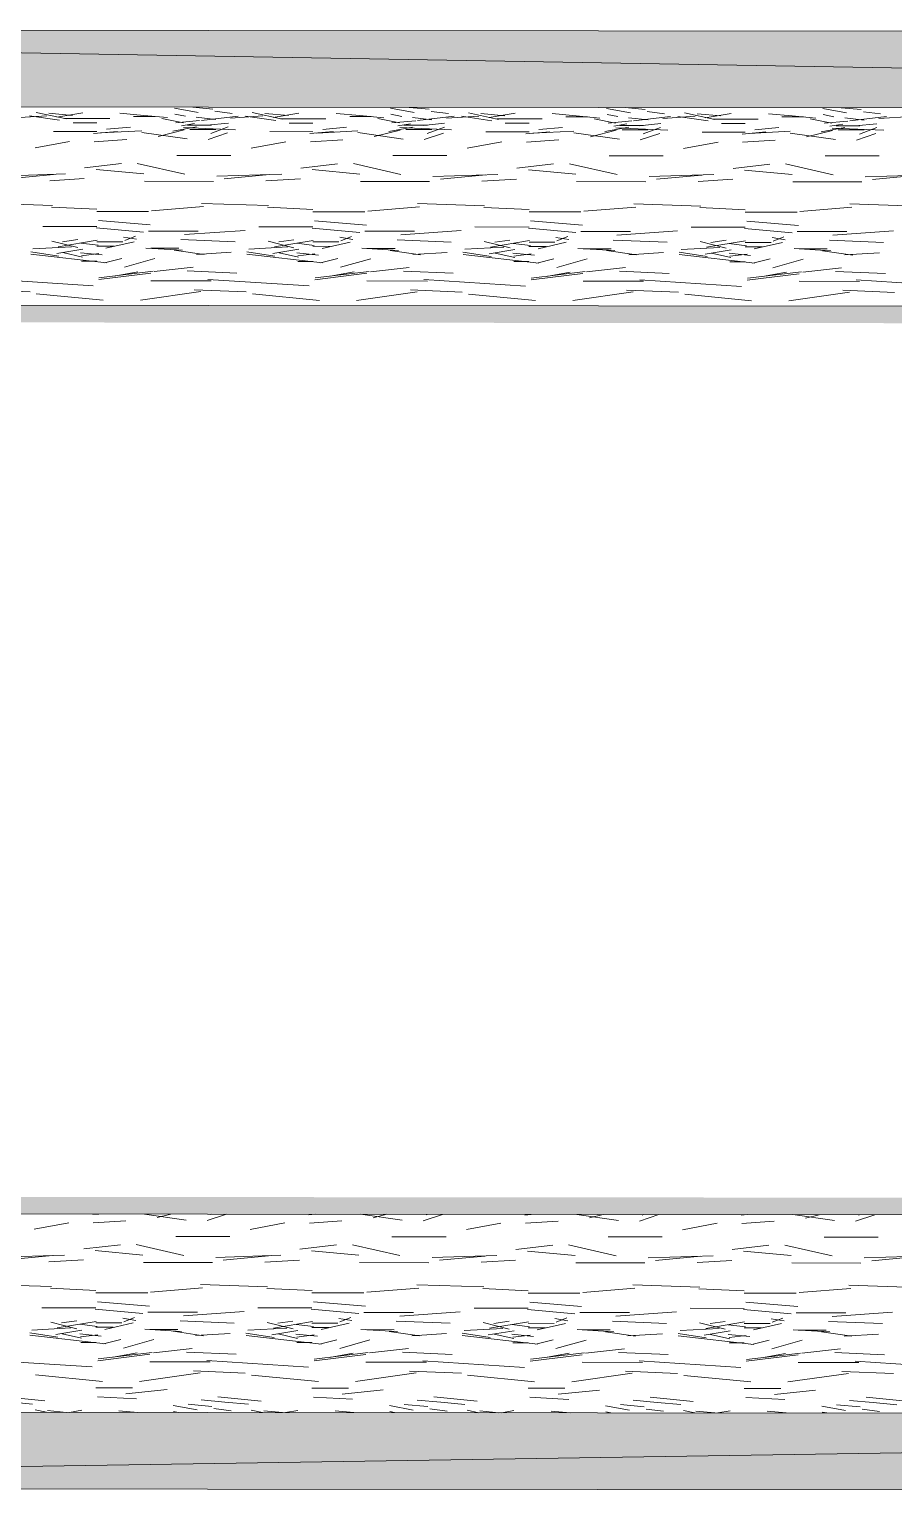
# Model space of a CAD drawing. Header units: inches. Extents: x -957 to 3394, y -3 to 3008.
# Drawn here: x 667.13 to 671.12, y 2180.99 to 2187.74 of the extents above; entities that cross this region are included whole.
import ezdxf

# ---------------------------------------------------------------- set-up
doc = ezdxf.new("R2010")
doc.units = ezdxf.units.IN
doc.header["$MEASUREMENT"] = 0
doc.layers.add('PDF_0', color=7, linetype='Continuous')

msp = doc.modelspace()

# ---------------------------------------------------------------- linework, layer by layer
at = {"layer": 'PDF_0', "lineweight": 0}
for points in [[(682.3768, 2187.7236), (660.7451, 2187.7421), (682.3765, 2187.3697)], [(660.744, 2186.3936), (660.7448, 2187.3882), (682.3768, 2187.3697), (682.3717, 2181.3394), (660.7397, 2181.3579), (660.7405, 2182.3525)], [(667.16, 2187.3578), (667.2999, 2187.3277)], [(667.2181, 2187.3542), (667.328, 2187.3443)], [(667.256, 2187.3358), (667.3759, 2187.3557)], [(667.5477, 2187.3539), (667.6576, 2187.344), (667.7675, 2187.3338)], [(667.7993, 2187.378), (667.9092, 2187.3579)], [(667.8508, 2187.3402), (667.8009, 2187.3503)], [(667.9774, 2187.3736), (667.8846, 2187.3821)], [(668.0666, 2187.3533), (667.9867, 2187.3632)], [(668.159, 2187.357), (668.2989, 2187.3268)], [(668.2171, 2187.3533), (668.3269, 2187.3434)], [(668.255, 2187.3349), (668.3749, 2187.3548)], [(668.5467, 2187.353), (668.6566, 2187.3431), (668.7665, 2187.333)], [(668.7983, 2187.3772), (668.9081, 2187.3571)], [(668.8498, 2187.3394), (668.7998, 2187.3495)], [(668.9764, 2187.3728), (668.8836, 2187.3812)], [(669.0656, 2187.3525), (668.9857, 2187.3623)], [(669.158, 2187.3561), (669.2979, 2187.3259)], [(669.2161, 2187.3525), (669.3259, 2187.3426)], [(669.2539, 2187.334), (669.3739, 2187.354)], [(669.5457, 2187.3522), (669.6556, 2187.3423), (669.7655, 2187.3321)], [(669.7972, 2187.3763), (669.9071, 2187.3562)], [(669.8487, 2187.3385), (669.7988, 2187.3486)], [(669.9754, 2187.3719), (669.8826, 2187.3803)], [(670.0646, 2187.3516), (669.9847, 2187.3615)], [(670.157, 2187.3553), (670.2968, 2187.3251)], [(670.2151, 2187.3516), (670.3249, 2187.3417)], [(670.2529, 2187.3332), (670.3729, 2187.3531)], [(670.5447, 2187.3513), (670.6546, 2187.3414), (670.7645, 2187.3313)], [(670.7962, 2187.3755), (670.9061, 2187.3554)], [(670.8477, 2187.3377), (670.7978, 2187.3478)], [(670.9743, 2187.3711), (670.8816, 2187.3795)], [(671.0636, 2187.3507), (670.9836, 2187.3606)], [(667.0592, 2187.3328), (667.2091, 2187.3425)], [(667.1289, 2187.3416), (667.2687, 2187.3214)], [(667.2909, 2187.3298), (667.4408, 2187.3297), (667.5007, 2187.3296)], [(667.3309, 2187.3097), (667.4407, 2187.3096)], [(667.4859, 2187.2806), (667.5958, 2187.2905)], [(667.6105, 2187.3396), (667.7105, 2187.3395)], [(667.7409, 2187.3303), (667.8408, 2187.3103)], [(667.7913, 2187.2712), (667.9012, 2187.2911)], [(667.8056, 2187.3102), (667.9155, 2187.3202)], [(667.8322, 2187.2964), (667.892, 2187.3064)], [(667.8419, 2187.2883), (668.0816, 2187.2781)], [(667.8603, 2187.2992), (667.9702, 2187.2991)], [(667.9005, 2187.3353), (667.9905, 2187.3252)], [(667.9239, 2187.3212), (668.0938, 2187.3411)], [(668.0492, 2187.3084), (667.9493, 2187.2984)], [(667.9683, 2187.2607), (668.0483, 2187.2907)], [(668.0582, 2187.332), (668.208, 2187.3417)], [(668.1279, 2187.3407), (668.2677, 2187.3205)], [(668.2899, 2187.3289), (668.4398, 2187.3288), (668.4996, 2187.3288)], [(668.3299, 2187.3089), (668.4397, 2187.3088)], [(668.4849, 2187.2797), (668.5948, 2187.2897)], [(668.6095, 2187.3387), (668.7094, 2187.3386)], [(668.7399, 2187.3294), (668.8398, 2187.3095)], [(668.7902, 2187.2704), (668.9001, 2187.2903)], [(668.8046, 2187.3094), (668.9145, 2187.3193)], [(668.8312, 2187.2956), (668.891, 2187.3055)], [(668.8409, 2187.2875), (669.0806, 2187.2772)], [(668.8592, 2187.2984), (668.9692, 2187.2983)], [(668.8995, 2187.3345), (668.9895, 2187.3244)], [(668.9229, 2187.3203), (669.0928, 2187.3403)], [(669.0482, 2187.3075), (668.9483, 2187.2976)], [(668.9673, 2187.2598), (669.0473, 2187.2898)], [(669.0572, 2187.3311), (669.207, 2187.3408)], [(669.1268, 2187.3399), (669.2667, 2187.3197)], [(669.2889, 2187.3281), (669.4387, 2187.3279), (669.4986, 2187.3279)], [(669.3288, 2187.308), (669.4387, 2187.3079)], [(669.4838, 2187.2789), (669.5937, 2187.2888)], [(669.6085, 2187.3378), (669.7084, 2187.3378)], [(669.7389, 2187.3286), (669.8387, 2187.3086)], [(669.7892, 2187.2695), (669.8991, 2187.2894)], [(669.8036, 2187.3085), (669.9135, 2187.3185)], [(669.8302, 2187.2947), (669.89, 2187.3047)], [(669.8399, 2187.2866), (670.0796, 2187.2764)], [(669.8583, 2187.2975), (669.9682, 2187.2974)], [(669.8985, 2187.3336), (669.9884, 2187.3235)], [(669.9219, 2187.3195), (670.0917, 2187.3394)], [(670.0472, 2187.3067), (669.9472, 2187.2967)], [(669.9663, 2187.259), (670.0463, 2187.2889)], [(670.0562, 2187.3303), (670.206, 2187.34)], [(670.1258, 2187.339), (670.2657, 2187.3188)], [(670.2878, 2187.3272), (670.4377, 2187.3271), (670.4976, 2187.327)], [(670.3278, 2187.3072), (670.4377, 2187.3071)], [(670.4828, 2187.278), (670.5927, 2187.288)], [(670.6076, 2187.337), (670.7074, 2187.3369)], [(670.7378, 2187.3277), (670.8377, 2187.3078)], [(670.7882, 2187.2687), (670.8981, 2187.2886)], [(670.8026, 2187.3076), (670.9124, 2187.3176)], [(670.8292, 2187.2938), (670.889, 2187.3038)], [(670.8389, 2187.2858), (671.0786, 2187.2755)], [(670.8573, 2187.2967), (670.9672, 2187.2966)], [(670.8975, 2187.3328), (670.9874, 2187.3227)], [(670.9209, 2187.3186), (671.0907, 2187.3386)], [(671.0461, 2187.3058), (670.9462, 2187.2959)], [(670.9652, 2187.2581), (671.0452, 2187.2881)], [(671.0552, 2187.3294), (671.2049, 2187.3391)], [(667.1551, 2187.1937), (667.3151, 2187.2235)], [(667.241, 2187.2699), (667.4407, 2187.2697)], [(667.426, 2187.2606), (667.5359, 2187.2705)], [(667.4287, 2187.2226), (667.5786, 2187.2323)], [(667.4583, 2187.2634), (667.6481, 2187.2733)], [(667.6482, 2187.2654), (667.858, 2187.2353)], [(667.8439, 2187.2773), (667.7239, 2187.2473)], [(667.8703, 2187.2794), (667.9901, 2187.2793)], [(667.9549, 2187.233), (668.0448, 2187.2629)], [(668.1541, 2187.1928), (668.314, 2187.2226)], [(668.2399, 2187.269), (668.4397, 2187.2688)], [(668.425, 2187.2598), (668.5349, 2187.2696)], [(668.4277, 2187.2218), (668.5776, 2187.2315)], [(668.4573, 2187.2626), (668.6471, 2187.2725)], [(668.6471, 2187.2646), (668.8569, 2187.2345)], [(668.8429, 2187.2764), (668.7229, 2187.2465)], [(668.8693, 2187.2785), (668.9891, 2187.2784)], [(668.9538, 2187.2321), (669.0438, 2187.2621)], [(669.1531, 2187.192), (669.313, 2187.2218)], [(669.2389, 2187.2682), (669.4387, 2187.268)], [(669.4239, 2187.2589), (669.5338, 2187.2688)], [(669.4267, 2187.2209), (669.5765, 2187.2306)], [(669.4562, 2187.2617), (669.6461, 2187.2716)], [(669.6461, 2187.2637), (669.8559, 2187.2336)], [(669.8418, 2187.2756), (669.7219, 2187.2456)], [(669.8683, 2187.2777), (669.9881, 2187.2776)], [(669.9528, 2187.2313), (670.0428, 2187.2612)], [(670.1521, 2187.1911), (670.312, 2187.2209)], [(670.2379, 2187.2673), (670.4377, 2187.2671)], [(670.4229, 2187.2581), (670.5328, 2187.2679)], [(670.4257, 2187.2201), (670.5755, 2187.2298)], [(670.4552, 2187.2609), (670.6451, 2187.2708)], [(670.6451, 2187.2628), (670.8549, 2187.2328)], [(670.8408, 2187.2747), (670.7209, 2187.2448)], [(670.8673, 2187.2768), (670.9871, 2187.2767)], [(670.9518, 2187.2304), (671.0418, 2187.2604)], [(667.8102, 2187.1595), (668.06, 2187.1593)], [(668.8092, 2187.1586), (669.059, 2187.1584)], [(669.8082, 2187.1578), (670.0579, 2187.1576)], [(670.8072, 2187.1569), (671.0569, 2187.1567)], [(667.3842, 2187.1019), (667.5541, 2187.1218)], [(667.4375, 2187.0944), (667.6572, 2187.0743)], [(667.6274, 2187.1224), (667.8471, 2187.0723)], [(668.3832, 2187.101), (668.553, 2187.121)], [(668.4365, 2187.0935), (668.6562, 2187.0734)], [(668.6264, 2187.1216), (668.8461, 2187.0714)], [(669.3822, 2187.1002), (669.552, 2187.1201)], [(669.4355, 2187.0926), (669.6552, 2187.0726)], [(669.6253, 2187.1207), (669.8451, 2187.0706)], [(670.3812, 2187.0993), (670.551, 2187.1193)], [(670.4344, 2187.0918), (670.6541, 2187.0717)], [(670.6243, 2187.1198), (670.8441, 2187.0697)], [(666.9964, 2187.0637), (667.2961, 2187.0735)], [(667.0305, 2187.0514), (667.2402, 2187.0712)], [(667.2227, 2187.0421), (667.3827, 2187.052)], [(667.6603, 2187.0397), (667.98, 2187.0394)], [(667.9954, 2187.0629), (668.2951, 2187.0727)], [(668.0294, 2187.0505), (668.2392, 2187.0704)], [(668.2217, 2187.0412), (668.3817, 2187.0511)], [(668.6593, 2187.0388), (668.979, 2187.0386)], [(668.9944, 2187.062), (669.2941, 2187.0718)], [(669.0284, 2187.0497), (669.2382, 2187.0695)], [(669.2207, 2187.0403), (669.3806, 2187.0502)], [(669.6583, 2187.038), (669.9779, 2187.0377)], [(669.9934, 2187.0612), (670.2931, 2187.0709)], [(670.0274, 2187.0488), (670.2372, 2187.0686)], [(670.2198, 2187.0395), (670.3796, 2187.0494)], [(670.6573, 2187.0371), (670.9769, 2187.0369)], [(670.9924, 2187.0603), (671.2921, 2187.0701)], [(671.0264, 2187.048), (671.2362, 2187.0678)], [(666.9255, 2186.9384), (667.2351, 2186.9281)], [(667.231, 2186.9207), (667.4408, 2186.9107)], [(667.4404, 2186.9002), (667.6802, 2186.9)], [(667.6938, 2186.9028), (667.9336, 2186.9225)], [(667.9245, 2186.9375), (668.2341, 2186.9272)], [(668.23, 2186.9199), (668.4398, 2186.9099)], [(668.4394, 2186.8993), (668.6792, 2186.8991)], [(668.6928, 2186.902), (668.9326, 2186.9216)], [(668.9234, 2186.9367), (669.2331, 2186.9263)], [(669.229, 2186.919), (669.4388, 2186.909)], [(669.4384, 2186.8985), (669.6781, 2186.8983)], [(669.6918, 2186.9011), (669.9316, 2186.9208)], [(669.9224, 2186.9358), (670.2321, 2186.9255)], [(670.2279, 2186.9182), (670.4377, 2186.9082)], [(670.4374, 2186.8976), (670.6771, 2186.8974)], [(670.6908, 2186.9002), (670.9305, 2186.9199)], [(670.9214, 2186.9349), (671.2311, 2186.9246)], [(667.1906, 2186.8304), (667.4403, 2186.8302)], [(667.657, 2186.8044), (667.4373, 2186.8246)], [(667.4479, 2186.8582), (667.6877, 2186.8382)], [(667.6801, 2186.8099), (667.9098, 2186.8097)], [(667.8463, 2186.7932), (668.1261, 2186.8128)], [(668.1896, 2186.8295), (668.4393, 2186.8293)], [(668.656, 2186.8035), (668.4362, 2186.8237)], [(668.4469, 2186.8574), (668.6867, 2186.8373)], [(668.6791, 2186.8091), (668.9088, 2186.8089)], [(668.8453, 2186.7923), (669.1251, 2186.8119)], [(669.1886, 2186.8287), (669.4383, 2186.8285)], [(669.655, 2186.8027), (669.4352, 2186.8229)], [(669.4459, 2186.8565), (669.6857, 2186.8365)], [(669.678, 2186.8082), (669.9078, 2186.808)], [(669.8443, 2186.7915), (670.124, 2186.8111)], [(670.1876, 2186.8278), (670.4373, 2186.8276)], [(670.6539, 2186.8018), (670.4341, 2186.822)], [(670.4449, 2186.8557), (670.6846, 2186.8356)], [(670.677, 2186.8074), (670.9068, 2186.8072)], [(670.8432, 2186.7906), (671.123, 2186.8102)], [(667.233, 2186.7636), (667.3529, 2186.7334)], [(667.2622, 2186.7374), (667.4421, 2186.7673)], [(667.2823, 2186.7601), (667.3522, 2186.7701)], [(667.3667, 2186.7544), (667.4466, 2186.7445)], [(667.4403, 2186.7602), (667.5601, 2186.7601)], [(667.4403, 2186.7401), (667.5202, 2186.7401)], [(667.6125, 2186.7601), (667.4826, 2186.7301)], [(667.5646, 2186.7819), (667.6246, 2186.772)], [(667.6194, 2186.7857), (667.5694, 2186.7658)], [(667.8297, 2186.7701), (668.0795, 2186.7598)], [(668.232, 2186.7628), (668.3519, 2186.7325)], [(668.2612, 2186.7366), (668.4411, 2186.7665)], [(668.2813, 2186.7593), (668.3512, 2186.7693)], [(668.3657, 2186.7535), (668.4456, 2186.7436)], [(668.4393, 2186.7594), (668.5591, 2186.7593)], [(668.6115, 2186.7592), (668.4816, 2186.7292)], [(668.5636, 2186.781), (668.6236, 2186.7712)], [(668.6184, 2186.7848), (668.5684, 2186.765)], [(668.8287, 2186.7692), (669.0785, 2186.759)], [(669.231, 2186.7619), (669.3509, 2186.7317)], [(669.2602, 2186.7357), (669.4401, 2186.7656)], [(669.2802, 2186.7584), (669.3502, 2186.7684)], [(669.3647, 2186.7526), (669.4446, 2186.7428)], [(669.4383, 2186.7585), (669.5581, 2186.7584)], [(669.6104, 2186.7584), (669.4806, 2186.7284)], [(669.5626, 2186.7802), (669.6226, 2186.7703)], [(669.6174, 2186.784), (669.5674, 2186.7641)], [(669.8277, 2186.7684), (670.0775, 2186.7581)], [(670.23, 2186.7611), (670.3499, 2186.7308)], [(670.2592, 2186.7349), (670.4391, 2186.7648)], [(670.2792, 2186.7576), (670.3491, 2186.7676)], [(670.3637, 2186.7518), (670.4436, 2186.7419)], [(670.4372, 2186.7577), (670.5571, 2186.7576)], [(670.6094, 2186.7575), (670.4796, 2186.7275)], [(670.5616, 2186.7793), (670.6215, 2186.7695)], [(670.6164, 2186.7831), (670.5664, 2186.7633)], [(670.8267, 2186.7675), (671.0765, 2186.7573)], [(667.1351, 2186.7143), (667.2649, 2186.6943)], [(667.1356, 2186.7038), (667.4852, 2186.6635)], [(667.1442, 2186.7271), (667.3241, 2186.737)], [(667.2555, 2186.7063), (667.3754, 2186.7263)], [(667.2842, 2186.7101), (667.3741, 2186.6899)], [(667.3658, 2186.7098), (667.4657, 2186.6997)], [(667.3701, 2186.6956), (667.45, 2186.7056)], [(667.5557, 2186.6835), (667.4757, 2186.6635)], [(667.5686, 2186.6432), (667.7085, 2186.683)], [(667.6666, 2186.7315), (667.8364, 2186.7214)], [(667.69, 2186.7301), (667.8199, 2186.73)], [(667.7977, 2186.7216), (667.9375, 2186.7015)], [(667.9018, 2186.7019), (668.0616, 2186.7117)], [(668.1341, 2186.7135), (668.2639, 2186.6935)], [(668.1346, 2186.7029), (668.4842, 2186.6626)], [(668.1432, 2186.7263), (668.3231, 2186.7362)], [(668.2545, 2186.7054), (668.3744, 2186.7254)], [(668.2832, 2186.7092), (668.3731, 2186.6891)], [(668.3648, 2186.7089), (668.4647, 2186.6988)], [(668.3691, 2186.6948), (668.449, 2186.7048)], [(668.4392, 2186.7393), (668.5191, 2186.7392)], [(668.5547, 2186.6827), (668.4747, 2186.6627)], [(668.5676, 2186.6423), (668.7075, 2186.6822)], [(668.6655, 2186.7307), (668.8354, 2186.7206)], [(668.689, 2186.7293), (668.8189, 2186.7291)], [(668.7967, 2186.7207), (668.9365, 2186.7006)], [(668.9008, 2186.701), (669.0606, 2186.7108)], [(669.1331, 2186.7126), (669.2629, 2186.6926)], [(669.1336, 2186.702), (669.4832, 2186.6618)], [(669.1422, 2186.7254), (669.322, 2186.7353)], [(669.2534, 2186.7046), (669.3734, 2186.7246)], [(669.2823, 2186.7084), (669.3721, 2186.6882)], [(669.3638, 2186.7081), (669.4637, 2186.6979)], [(669.368, 2186.6939), (669.448, 2186.7039)], [(669.4382, 2186.7384), (669.5181, 2186.7384)], [(669.5536, 2186.6818), (669.4737, 2186.6618)], [(669.5666, 2186.6415), (669.7065, 2186.6813)], [(669.6645, 2186.7298), (669.8344, 2186.7197)], [(669.688, 2186.7284), (669.8178, 2186.7283)], [(669.7957, 2186.7199), (669.9355, 2186.6997)], [(669.8998, 2186.7001), (670.0596, 2186.71)], [(670.1321, 2186.7117), (670.2619, 2186.6918)], [(670.1325, 2186.7012), (670.4822, 2186.6609)], [(670.1412, 2186.7246), (670.321, 2186.7345)], [(670.2524, 2186.7037), (670.3723, 2186.7237)], [(670.2812, 2186.7075), (670.3711, 2186.6874)], [(670.3628, 2186.7072), (670.4627, 2186.6971)], [(670.367, 2186.6931), (670.4469, 2186.703)], [(670.4372, 2186.7376), (670.5171, 2186.7375)], [(670.5526, 2186.681), (670.4727, 2186.6609)], [(670.5656, 2186.6406), (670.7055, 2186.6805)], [(670.6635, 2186.729), (670.8334, 2186.7188)], [(670.687, 2186.7275), (670.8168, 2186.7274)], [(670.7946, 2186.719), (670.9345, 2186.6989)], [(670.8988, 2186.6993), (671.0586, 2186.7091)], [(667.3703, 2186.6704), (667.4402, 2186.6704)], [(667.4499, 2186.5857), (667.6898, 2186.6154)], [(667.4507, 2186.5941), (667.7005, 2186.624)], [(667.5208, 2186.6021), (667.6307, 2186.622)], [(667.7063, 2186.6228), (667.886, 2186.6426)], [(667.8587, 2186.6258), (668.0885, 2186.6156)], [(668.3693, 2186.6696), (668.4392, 2186.6695)], [(668.4489, 2186.5848), (668.6887, 2186.6145)], [(668.4497, 2186.5933), (668.6995, 2186.6231)], [(668.5198, 2186.6013), (668.6297, 2186.6212)], [(668.7052, 2186.622), (668.885, 2186.6417)], [(668.8577, 2186.6249), (669.0874, 2186.6147)], [(669.3682, 2186.6687), (669.4382, 2186.6686)], [(669.4479, 2186.584), (669.6877, 2186.6137)], [(669.4487, 2186.5924), (669.6984, 2186.6222)], [(669.5188, 2186.6004), (669.6287, 2186.6203)], [(669.7042, 2186.6211), (669.884, 2186.6409)], [(669.8566, 2186.6241), (670.0864, 2186.6138)], [(670.3672, 2186.6679), (670.4372, 2186.6678)], [(670.4468, 2186.5831), (670.6867, 2186.6128)], [(670.4477, 2186.5915), (670.6974, 2186.6214)], [(670.5178, 2186.5996), (670.6277, 2186.6195)], [(670.7032, 2186.6203), (670.883, 2186.64)], [(670.8556, 2186.6232), (671.0854, 2186.613)], [(666.8922, 2186.5398), (667.1319, 2186.5296)], [(666.9543, 2186.5872), (667.4238, 2186.5569)], [(667.6899, 2186.5801), (667.9696, 2186.5799)], [(667.8912, 2186.539), (668.1309, 2186.5287)], [(667.9533, 2186.5864), (668.4227, 2186.556)], [(668.6889, 2186.5793), (668.9686, 2186.579)], [(668.8902, 2186.5381), (669.1299, 2186.5279)], [(668.9522, 2186.5855), (669.4217, 2186.5552)], [(669.6879, 2186.5784), (669.9676, 2186.5782)], [(669.8892, 2186.5373), (670.1289, 2186.527)], [(669.9512, 2186.5846), (670.4207, 2186.5543)], [(670.6868, 2186.5776), (670.9666, 2186.5773)], [(670.9502, 2186.5838), (671.4197, 2186.5535)], [(682.3761, 2186.4537), (660.744, 2186.4722)], [(667.1609, 2186.5205), (667.4705, 2186.4901)], [(667.6422, 2186.4903), (667.922, 2186.53)], [(668.1598, 2186.5196), (668.4695, 2186.4892)], [(668.6412, 2186.4894), (668.921, 2186.5292)], [(669.1588, 2186.5188), (669.4684, 2186.4884)], [(669.6402, 2186.4886), (669.92, 2186.5283)], [(670.1578, 2186.5179), (670.4674, 2186.4875)], [(670.6392, 2186.4877), (670.919, 2186.5274)], [(670.8882, 2186.5364), (671.1279, 2186.5262)], [(682.3725, 2182.2556), (660.7405, 2182.2741)], [(667.1509, 2182.1986), (667.3108, 2182.2285)], [(667.4216, 2182.2657), (667.4501, 2182.2684)], [(667.4244, 2182.2278), (667.5743, 2182.2375)], [(667.661, 2182.2682), (667.8536, 2182.2404)], [(667.7824, 2182.2681), (667.7197, 2182.2524)], [(667.9506, 2182.238), (668.0399, 2182.2678)], [(667.9639, 2182.2657), (667.9694, 2182.2679)], [(668.1499, 2182.1977), (668.3097, 2182.2277)], [(668.4206, 2182.2648), (668.4491, 2182.2675)], [(668.4234, 2182.2269), (668.5733, 2182.2366)], [(668.66, 2182.2673), (668.8526, 2182.2396)], [(668.7814, 2182.2672), (668.7187, 2182.2515)], [(668.9496, 2182.2372), (669.0389, 2182.267)], [(668.9631, 2182.2649), (668.9683, 2182.2671)], [(669.1489, 2182.1969), (669.3087, 2182.2268)], [(669.4196, 2182.264), (669.4481, 2182.2666)], [(669.4224, 2182.2261), (669.5723, 2182.2357)], [(669.659, 2182.2665), (669.8516, 2182.2387)], [(669.7803, 2182.2664), (669.7176, 2182.2507)], [(669.9485, 2182.2363), (670.0379, 2182.2661)], [(669.962, 2182.264), (669.9673, 2182.2662)], [(670.1479, 2182.196), (670.3077, 2182.226)], [(670.4186, 2182.2631), (670.4471, 2182.2658)], [(670.4214, 2182.2252), (670.5713, 2182.2349)], [(670.658, 2182.2656), (670.8506, 2182.2379)], [(670.7793, 2182.2655), (670.7166, 2182.2498)], [(670.9475, 2182.2355), (671.0369, 2182.2653)], [(670.961, 2182.2631), (670.9663, 2182.2653)], [(667.8059, 2182.1646), (668.0557, 2182.1644)], [(668.8049, 2182.1638), (669.0547, 2182.1635)], [(669.8039, 2182.1629), (670.0537, 2182.1627)], [(670.8029, 2182.1621), (671.0527, 2182.1618)], [(666.9922, 2182.0688), (667.2919, 2182.0786)], [(667.3801, 2182.107), (667.5499, 2182.1269)], [(667.4332, 2182.0994), (667.653, 2182.0792)], [(667.6231, 2182.1277), (667.8428, 2182.0774)], [(667.9912, 2182.068), (668.2909, 2182.0777)], [(668.379, 2182.1061), (668.5489, 2182.126)], [(668.4322, 2182.0985), (668.6519, 2182.0783)], [(668.6221, 2182.1268), (668.8418, 2182.0766)], [(669.378, 2182.1053), (669.5478, 2182.1252)], [(669.4312, 2182.0977), (669.6509, 2182.0775)], [(669.6211, 2182.1258), (669.8408, 2182.0757)], [(670.377, 2182.1044), (670.5468, 2182.1243)], [(670.4301, 2182.0968), (670.6499, 2182.0766)], [(670.6201, 2182.125), (670.8398, 2182.0749)], [(667.0262, 2182.0564), (667.2359, 2182.0763)], [(667.2185, 2182.0472), (667.3783, 2182.057)], [(667.656, 2182.0448), (667.9757, 2182.0445)], [(668.0252, 2182.0556), (668.2349, 2182.0755)], [(668.2174, 2182.0463), (668.3773, 2182.0561)], [(668.655, 2182.044), (668.9747, 2182.0437)], [(668.9902, 2182.0671), (669.2898, 2182.0768)], [(669.0242, 2182.0547), (669.2339, 2182.0746)], [(669.2164, 2182.0455), (669.3763, 2182.0553)], [(669.654, 2182.0431), (669.9737, 2182.0428)], [(669.9892, 2182.0663), (670.2888, 2182.076)], [(670.0232, 2182.0539), (670.2329, 2182.0738)], [(670.2154, 2182.0446), (670.3752, 2182.0544)], [(670.653, 2182.0423), (670.9727, 2182.042)], [(670.9881, 2182.0654), (671.2878, 2182.0751)], [(671.0222, 2182.053), (671.2319, 2182.0729)], [(666.9212, 2181.9434), (667.2309, 2181.9332)], [(667.9202, 2181.9426), (668.2299, 2181.9323)], [(667.2267, 2181.9258), (667.4365, 2181.9158)], [(667.4361, 2181.9052), (667.6759, 2181.905)], [(667.6895, 2181.9079), (667.9293, 2181.9275)], [(668.2257, 2181.9249), (668.4355, 2181.9149)], [(668.4351, 2181.9044), (668.6749, 2181.9042)], [(668.6885, 2181.907), (668.9283, 2181.9267)], [(668.9192, 2181.9417), (669.2289, 2181.9315)], [(669.2247, 2181.9241), (669.4345, 2181.9141)], [(669.4341, 2181.9035), (669.6738, 2181.9033)], [(669.6875, 2181.9061), (669.9273, 2181.9258)], [(669.9182, 2181.9408), (670.2279, 2181.9306)], [(670.2236, 2181.9232), (670.4335, 2181.9132)], [(670.4331, 2181.9026), (670.6728, 2181.9024)], [(670.6865, 2181.9053), (670.9262, 2181.925)], [(670.9172, 2181.94), (671.2269, 2181.9298)], [(667.1863, 2181.8354), (667.4361, 2181.8352)], [(667.6527, 2181.8094), (667.433, 2181.8297)], [(667.4436, 2181.8633), (667.6834, 2181.8433)], [(667.6758, 2181.815), (667.9056, 2181.8148)], [(667.8419, 2181.7982), (668.1217, 2181.8178)], [(668.1853, 2181.8346), (668.4351, 2181.8344)], [(668.6517, 2181.8086), (668.432, 2181.8289)], [(668.4426, 2181.8625), (668.6824, 2181.8424)], [(668.6748, 2181.8141), (668.9046, 2181.8139)], [(668.8411, 2181.7974), (669.1207, 2181.817)], [(669.1843, 2181.8337), (669.434, 2181.8335)], [(669.6507, 2181.8077), (669.431, 2181.828)], [(669.4416, 2181.8616), (669.6814, 2181.8416)], [(669.6737, 2181.8133), (669.9035, 2181.8131)], [(669.84, 2181.7965), (670.1196, 2181.8161)], [(670.1833, 2181.8329), (670.433, 2181.8326)], [(670.6496, 2181.8069), (670.4299, 2181.8271)], [(670.4406, 2181.8608), (670.6804, 2181.8407)], [(670.6727, 2181.8124), (670.9025, 2181.8122)], [(670.839, 2181.7956), (671.1186, 2181.8153)], [(667.14, 2181.7322), (667.3199, 2181.7421)], [(667.2288, 2181.7687), (667.3487, 2181.7385)], [(667.2579, 2181.7425), (667.4378, 2181.7725)], [(667.278, 2181.7652), (667.3479, 2181.7752)], [(667.3625, 2181.7594), (667.4424, 2181.7494)], [(667.436, 2181.7653), (667.5559, 2181.7652)], [(667.436, 2181.7452), (667.5159, 2181.7451)], [(667.6082, 2181.7651), (667.4783, 2181.7353)], [(667.5603, 2181.787), (667.6203, 2181.7771)], [(667.6151, 2181.7907), (667.5652, 2181.7709)], [(667.8255, 2181.7751), (668.0752, 2181.7649)], [(668.139, 2181.7314), (668.3189, 2181.7413)], [(668.2278, 2181.7678), (668.3477, 2181.7377)], [(668.2569, 2181.7416), (668.4368, 2181.7716)], [(668.277, 2181.7643), (668.3469, 2181.7743)], [(668.3615, 2181.7585), (668.4414, 2181.7485)], [(668.435, 2181.7644), (668.5548, 2181.7643)], [(668.435, 2181.7443), (668.5149, 2181.7443)], [(668.6072, 2181.7643), (668.4773, 2181.7345)], [(668.5593, 2181.7862), (668.6193, 2181.7762)], [(668.6141, 2181.7899), (668.5642, 2181.77)], [(668.8245, 2181.7743), (669.0742, 2181.764)], [(669.138, 2181.7305), (669.3179, 2181.7404)], [(669.2268, 2181.767), (669.3467, 2181.7368)], [(669.2559, 2181.7408), (669.4358, 2181.7707)], [(669.2759, 2181.7635), (669.3459, 2181.7735)], [(669.3605, 2181.7577), (669.4403, 2181.7477)], [(669.434, 2181.7636), (669.5538, 2181.7635)], [(669.434, 2181.7435), (669.5139, 2181.7434)], [(669.6062, 2181.7634), (669.4763, 2181.7336)], [(669.5583, 2181.7853), (669.6183, 2181.7754)], [(669.6131, 2181.789), (669.5632, 2181.7692)], [(669.8235, 2181.7734), (670.0732, 2181.7632)], [(670.137, 2181.7297), (670.3168, 2181.7396)], [(670.2257, 2181.7661), (670.3456, 2181.736)], [(670.2549, 2181.7399), (670.4348, 2181.7699)], [(670.2749, 2181.7626), (670.3449, 2181.7726)], [(670.3594, 2181.7568), (670.4393, 2181.7468)], [(670.433, 2181.7627), (670.5528, 2181.7626)], [(670.433, 2181.7426), (670.5129, 2181.7426)], [(670.6052, 2181.7626), (670.4753, 2181.7328)], [(670.5573, 2181.7845), (670.6173, 2181.7745)], [(670.6121, 2181.7881), (670.5621, 2181.7683)], [(670.8224, 2181.7726), (671.0722, 2181.7623)], [(667.1309, 2181.7194), (667.2607, 2181.6994)], [(667.1313, 2181.7088), (667.4809, 2181.6684)], [(667.2512, 2181.7114), (667.371, 2181.7313)], [(667.2799, 2181.7151), (667.3698, 2181.695)], [(667.3616, 2181.7148), (667.4614, 2181.7048)], [(667.3658, 2181.7008), (667.4457, 2181.7105)], [(667.366, 2181.6755), (667.4359, 2181.6754)], [(667.5514, 2181.6886), (667.4714, 2181.6686)], [(667.5643, 2181.6483), (667.7042, 2181.6881)], [(667.6623, 2181.7366), (667.8321, 2181.7265)], [(667.6857, 2181.7352), (667.8156, 2181.735)], [(667.7934, 2181.7266), (667.9332, 2181.7065)], [(667.8975, 2181.7069), (668.0574, 2181.7168)], [(668.1299, 2181.7185), (668.2597, 2181.6985)], [(668.1303, 2181.7079), (668.4798, 2181.6675)], [(668.2502, 2181.7106), (668.37, 2181.7305)], [(668.2789, 2181.7143), (668.3688, 2181.6941)], [(668.3605, 2181.714), (668.4604, 2181.7039)], [(668.3648, 2181.6999), (668.4447, 2181.7097)], [(668.365, 2181.6746), (668.4349, 2181.6745)], [(668.5504, 2181.6877), (668.4705, 2181.6678)], [(668.5633, 2181.6475), (668.7032, 2181.6872)], [(668.6613, 2181.7358), (668.8311, 2181.7256)], [(668.6847, 2181.7343), (668.8146, 2181.7342)], [(668.7924, 2181.7258), (668.9322, 2181.7056)], [(668.8964, 2181.706), (669.0564, 2181.7159)], [(669.1289, 2181.7176), (669.2587, 2181.6977)], [(669.1293, 2181.7071), (669.4788, 2181.6667)], [(669.2491, 2181.7097), (669.369, 2181.7296)], [(669.2779, 2181.7134), (669.3678, 2181.6933)], [(669.3595, 2181.7131), (669.4594, 2181.7031)], [(669.3638, 2181.699), (669.4437, 2181.7088)], [(669.364, 2181.6738), (669.4339, 2181.6737)], [(669.5494, 2181.6869), (669.4695, 2181.6669)], [(669.5623, 2181.6466), (669.7022, 2181.6864)], [(669.6603, 2181.7349), (669.8301, 2181.7247)], [(669.6837, 2181.7334), (669.8135, 2181.7333)], [(669.7914, 2181.7249), (669.9312, 2181.7048)], [(669.8954, 2181.7052), (670.0553, 2181.7151)], [(670.1278, 2181.7168), (670.2576, 2181.6968)], [(670.1283, 2181.7062), (670.4778, 2181.6658)], [(670.2481, 2181.7088), (670.368, 2181.7288)], [(670.2769, 2181.7126), (670.3668, 2181.6924)], [(670.3585, 2181.7123), (670.4584, 2181.7022)], [(670.3628, 2181.6982), (670.4427, 2181.7079)], [(670.363, 2181.6729), (670.4329, 2181.6728)], [(670.5484, 2181.686), (670.4684, 2181.6661)], [(670.5613, 2181.6458), (670.7012, 2181.6855)], [(670.6592, 2181.7341), (670.8291, 2181.7239)], [(670.6827, 2181.7326), (670.8125, 2181.7325)], [(670.7904, 2181.7241), (670.9302, 2181.7039)], [(670.8945, 2181.7043), (671.0543, 2181.7142)], [(667.4456, 2181.5908), (667.6855, 2181.6204)], [(667.4464, 2181.5992), (667.6962, 2181.629)], [(667.5167, 2181.6072), (667.6266, 2181.6272)], [(667.702, 2181.6277), (667.8817, 2181.6477)], [(667.8545, 2181.6308), (668.0842, 2181.6207)], [(668.4446, 2181.5899), (668.6845, 2181.6196)], [(668.4454, 2181.5983), (668.6952, 2181.6281)], [(668.5157, 2181.6063), (668.6256, 2181.6263)], [(668.7009, 2181.6269), (668.8807, 2181.6468)], [(668.8534, 2181.63), (669.0832, 2181.6198)], [(669.4436, 2181.5891), (669.6835, 2181.6187)], [(669.4444, 2181.5974), (669.6942, 2181.6273)], [(669.5147, 2181.6055), (669.6246, 2181.6254)], [(669.6999, 2181.626), (669.8797, 2181.646)], [(669.8524, 2181.6291), (670.0822, 2181.619)], [(670.4426, 2181.5882), (670.6825, 2181.6179)], [(670.4434, 2181.5966), (670.6932, 2181.6264)], [(670.5136, 2181.6046), (670.6235, 2181.6246)], [(670.6989, 2181.6252), (670.8787, 2181.6451)], [(670.8514, 2181.6283), (671.0812, 2181.6181)], [(666.9501, 2181.5925), (667.4196, 2181.5619)], [(667.6856, 2181.5852), (667.9653, 2181.5849)], [(667.8869, 2181.544), (668.1266, 2181.5338)], [(667.9491, 2181.5916), (668.4185, 2181.5611)], [(668.6846, 2181.5843), (668.9643, 2181.5841)], [(668.8859, 2181.5432), (669.1256, 2181.5329)], [(668.948, 2181.5908), (669.4175, 2181.5602)], [(669.6836, 2181.5835), (669.9633, 2181.5832)], [(669.8849, 2181.5423), (670.1246, 2181.5321)], [(669.947, 2181.5899), (670.4166, 2181.5594)], [(670.6826, 2181.5826), (670.9623, 2181.5824)], [(670.8839, 2181.5415), (671.1236, 2181.5312)], [(670.946, 2181.5891), (671.4156, 2181.5585)], [(667.1566, 2181.5255), (667.4662, 2181.4952)], [(667.6379, 2181.4954), (667.9177, 2181.5351)], [(668.1555, 2181.5247), (668.4652, 2181.4943)], [(668.6369, 2181.4946), (668.9167, 2181.5342)], [(669.1545, 2181.5238), (669.4642, 2181.4935)], [(669.6359, 2181.4937), (669.9157, 2181.5333)], [(670.1535, 2181.523), (670.4632, 2181.4926)], [(670.6349, 2181.4929), (670.9147, 2181.5325)], [(666.9234, 2181.4105), (667.0333, 2181.4005), (667.1431, 2181.3904)], [(667.0009, 2181.4254), (667.2007, 2181.4054)], [(667.4357, 2181.4655), (667.6055, 2181.4654)], [(667.4438, 2181.424), (667.6237, 2181.414)], [(667.5755, 2181.4375), (667.7653, 2181.4572)], [(667.9224, 2181.4096), (668.0322, 2181.3996), (668.1421, 2181.3896)], [(667.9999, 2181.4246), (668.1997, 2181.4046)], [(668.4347, 2181.4647), (668.6045, 2181.4645)], [(668.4428, 2181.4231), (668.6226, 2181.4131)], [(668.5745, 2181.4366), (668.7644, 2181.4563)], [(668.9213, 2181.4088), (669.0312, 2181.3988), (669.1411, 2181.3887)], [(668.9989, 2181.4237), (669.1986, 2181.4037)], [(669.4337, 2181.4638), (669.6035, 2181.4637)], [(669.4418, 2181.4223), (669.6216, 2181.4123)], [(669.5735, 2181.4358), (669.7634, 2181.4555)], [(669.9203, 2181.4079), (670.0301, 2181.3979), (670.14, 2181.3879)], [(669.9978, 2181.4229), (670.1976, 2181.4028)], [(670.4327, 2181.463), (670.6026, 2181.4628)], [(670.4407, 2181.4214), (670.6206, 2181.4114)], [(670.5725, 2181.4349), (670.7624, 2181.4546)], [(670.9193, 2181.4071), (671.0291, 2181.3971), (671.139, 2181.387)], [(670.9969, 2181.422), (671.1966, 2181.402)], [(682.371, 2180.9854), (660.7394, 2181.0039), (682.3713, 2181.3394)], [(667.1549, 2181.3639), (667.208, 2181.3524)], [(667.213, 2181.3603), (667.3002, 2181.3523)], [(667.3142, 2181.3523), (667.3707, 2181.3618)], [(667.5426, 2181.36), (667.6298, 2181.352)], [(667.7942, 2181.3842), (667.9041, 2181.364)], [(667.818, 2181.3519), (667.7957, 2181.3564)], [(667.9723, 2181.3797), (667.8624, 2181.3898)], [(668.0615, 2181.3592), (667.9816, 2181.3693)], [(668.1539, 2181.363), (668.207, 2181.3515)], [(668.2119, 2181.3595), (668.2992, 2181.3515)], [(668.3132, 2181.3515), (668.3697, 2181.3609)], [(668.5416, 2181.3592), (668.6288, 2181.3512)], [(668.7931, 2181.3833), (668.903, 2181.3631)], [(668.817, 2181.351), (668.7947, 2181.3555)], [(668.9713, 2181.3788), (668.8614, 2181.389)], [(669.0604, 2181.3584), (668.9806, 2181.3684)], [(669.1529, 2181.3622), (669.2059, 2181.3507)], [(669.2109, 2181.3586), (669.2982, 2181.3506)], [(669.3122, 2181.3506), (669.3687, 2181.3601)], [(669.5406, 2181.3583), (669.6279, 2181.3503)], [(669.7921, 2181.3824), (669.902, 2181.3623)], [(669.816, 2181.3502), (669.7937, 2181.3547)], [(669.9702, 2181.378), (669.8604, 2181.3881)], [(670.0594, 2181.3575), (669.9795, 2181.3675)], [(670.1519, 2181.3613), (670.2049, 2181.3498)], [(670.2099, 2181.3577), (670.2972, 2181.3498)], [(670.3111, 2181.3497), (670.3677, 2181.3592)], [(670.5396, 2181.3575), (670.6269, 2181.3495)], [(670.7911, 2181.3816), (670.901, 2181.3614)], [(670.815, 2181.3493), (670.7927, 2181.3538)], [(670.9692, 2181.3771), (670.8593, 2181.3872)], [(671.0584, 2181.3567), (670.9785, 2181.3667)]]:
    msp.add_lwpolyline(points, dxfattribs=at)
at = {"layer": 'PDF_0', "lineweight": 0, "transparency": 33554559}
for points in [[(682.3768, 2187.7236), (660.7451, 2187.7421), (682.3768, 2187.3697), (660.7448, 2187.3882)], [(660.744, 2186.4719), (660.744, 2186.3931), (682.3761, 2186.4534), (682.376, 2186.3746)], [(660.7405, 2182.2742), (660.7405, 2182.353), (682.3725, 2182.2557), (682.3725, 2182.3345)], [(682.371, 2180.9854), (660.7394, 2181.0039), (682.3717, 2181.3394), (660.7397, 2181.3579)]]:
    msp.add_solid(points, dxfattribs=at)

doc.saveas('drawing.dxf')
